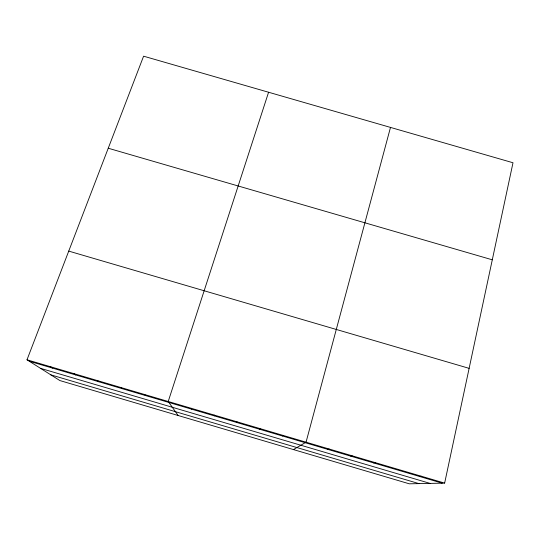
<?xml version="1.0" encoding="UTF-8"?>
<svg xmlns="http://www.w3.org/2000/svg" width="540" height="540" viewBox="0 0 540 540"><rect width="100%" height="100%" fill="white"/><g stroke="black" fill="none" stroke-linecap="round" stroke-linejoin="round"><path stroke-width="0.81" d="M236.945 422.564L237.033 421.808M444.643 483.111L513 162.756L143.593 56.187L27 359.795L59.852 380.552L409.3 483.813L444.643 483.111L27 359.795M390.494 127.413L306.045 442.186L293.443 449.577M268.582 92.246L168.217 401.49L178.119 415.503M259.666 429.266L260.017 428.598M282.4 435.983L283.021 435.389M327.942 449.435L329.09 448.99M350.75 456.165L352.161 455.8M373.572 462.908L375.246 462.618M396.414 469.651L398.358 469.442M419.276 476.401L421.49 476.273M108.25 148.23L492.291 259.814M68.742 251.107L469.125 368.354M29.302 361.246L442.166 483.158M40.534 368.348L430.07 483.401M50.861 374.868L418.966 483.624M50.483 366.728L52.515 368.098M73.98 373.667L75.749 374.963M97.511 380.612L99.009 381.827M121.055 387.565L122.283 388.706M144.626 394.524L145.584 395.584M191.133 408.26L191.565 409.165M214.076 415.031L214.245 415.861"/></g></svg>
